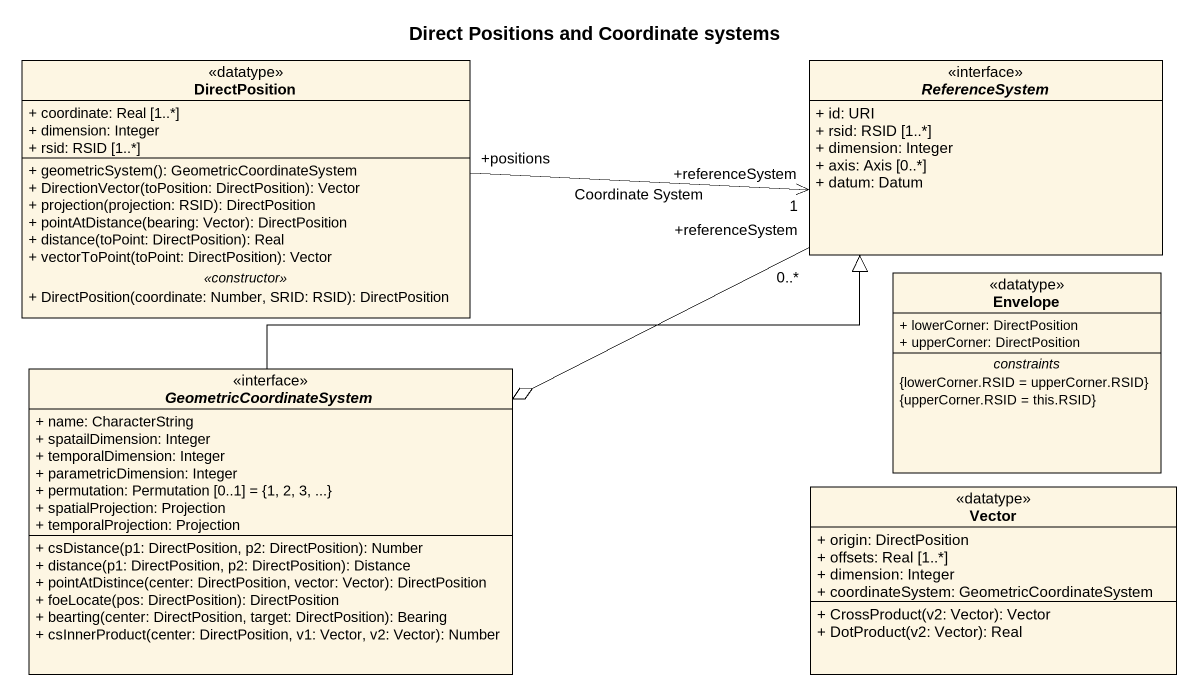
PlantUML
@startuml
title Direct Positions and Coordinate systems
hide circle
hide empty members
skinparam classAttributeIconSize 0
class DirectPosition <<datatype>> {
  + coordinate: Real [1..*]
  + dimension: Integer
  + rsid: RSID [1..*]
  --
  + geometricSystem(): GeometricCoordinateSystem
  + DirectionVector(toPosition: DirectPosition): Vector
  + projection(projection: RSID): DirectPosition
  + pointAtDistance(bearing: Vector): DirectPosition
  + distance(toPoint: DirectPosition): Real
  + vectorToPoint(toPoint: DirectPosition): Vector
  .. <<constructor>> ..
  + DirectPosition(coordinate: Number, SRID: RSID): DirectPosition
}
interface ReferenceSystem {
  + id: URI
  + rsid: RSID [1..*]
  + dimension: Integer
  + axis: Axis [0..*]
  + datum: Datum
}
class Envelope <<datatype>> {
  + lowerCorner: DirectPosition
  + upperCorner: DirectPosition
  -- constraints --
  {lowerCorner.RSID = upperCorner.RSID}
  {upperCorner.RSID = this.RSID}
}
interface GeometricCoordinateSystem {
  + name: CharacterString
  + spatailDimension: Integer
  + temporalDimension: Integer
  + parametricDimension: Integer
  + permutation: Permutation [0..1] = {1, 2, 3, ...}
  + spatialProjection: Projection
  + temporalProjection: Projection
  + csDistance(p1: DirectPosition, p2: DirectPosition): Number
  + distance(p1: DirectPosition, p2: DirectPosition): Distance
  + pointAtDistince(center: DirectPosition, vector: Vector): DirectPosition
  + foeLocate(pos: DirectPosition): DirectPosition
  + bearting(center: DirectPosition, target: DirectPosition): Bearing
  + csInnerProduct(center: DirectPosition, v1: Vector, v2: Vector): Number
}
class Vector <<datatype>> {
  + origin: DirectPosition
  + offsets: Real [1..*]
  + dimension: Integer
  + coordinateSystem: GeometricCoordinateSystem
  + CrossProduct(v2: Vector): Vector
  + DotProduct(v2: Vector): Real
}
DirectPosition "+positions" -right-> "+referenceSystem\n1" ReferenceSystem : Coordinate System
ReferenceSystem "+referenceSystem\n0..*" -left-o GeometricCoordinateSystem
GeometricCoordinateSystem -right-|> ReferenceSystem
@enduml
